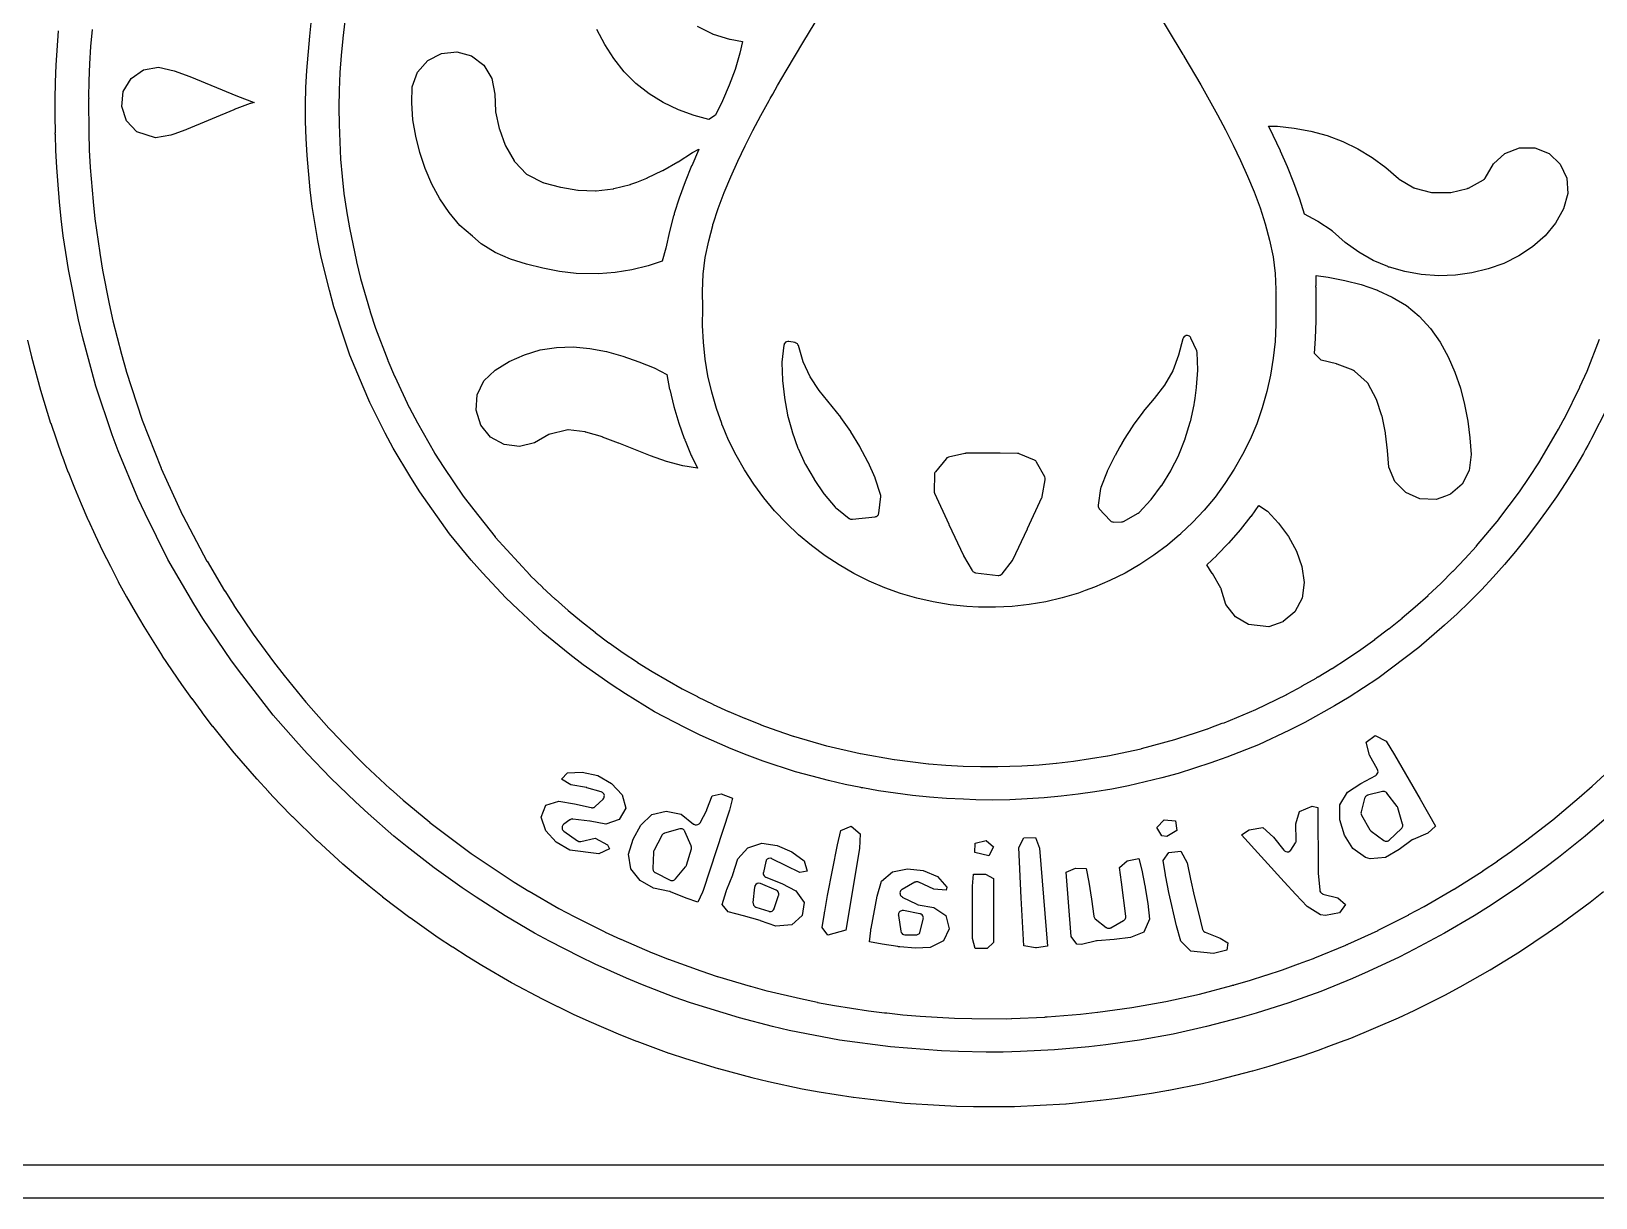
# Model space of a CAD drawing. Header units: millimetres. Extents: x 0 to 45, y 0 to 60.
# Drawn here: x 11.46 to 29.68, y 0 to 13.58 of the extents above; entities that cross this region are included whole.
import ezdxf

# ---------------------------------------------------------------- set-up
doc = ezdxf.new("R2010")
doc.units = ezdxf.units.MM

msp = doc.modelspace()

# ---------------------------------------------------------------- linework, layer by layer
at = {"layer": '16_copper'}
for points in [[(24.05, 14.668), (24.87, 13.308), (24.874, 13.304), (24.877, 13.299), (24.878, 13.298), (24.879, 13.296), (24.88, 13.292), (24.881, 13.29), (24.882, 13.288), (25.077, 12.953), (25.175, 12.779), (25.271, 12.604), (25.364, 12.429), (25.454, 12.251), (25.54, 12.072), (25.622, 11.891), (25.698, 11.708), (25.768, 11.522), (25.829, 11.334), (25.88, 11.144), (25.92, 10.951), (25.945, 10.757), (25.952, 10.572), (25.953, 10.565), (25.954, 10.561), (25.953, 10.554), (25.952, 10.551), (25.952, 10.55), (25.952, 10.55), (25.95, 10.362), (25.95, 10.362), (25.95, 10.361), (25.952, 10.162), (25.944, 9.966), (25.922, 9.77), (25.89, 9.575), (25.847, 9.383), (25.793, 9.193), (25.729, 9.007), (25.652, 8.826), (25.564, 8.65), (25.467, 8.478), (25.36, 8.313), (25.244, 8.153), (25.118, 8.002), (24.982, 7.859), (24.847, 7.731), (24.847, 7.731), (24.846, 7.73), (24.842, 7.723), (24.841, 7.723), (24.84, 7.723), (24.837, 7.72), (24.831, 7.717), (24.689, 7.596), (24.532, 7.478), (24.367, 7.369), (24.196, 7.271), (24.02, 7.183), (23.839, 7.105), (23.734, 7.066), (23.734, 7.066), (23.734, 7.066), (23.654, 7.037), (23.466, 6.981), (23.274, 6.936), (23.079, 6.903), (22.884, 6.882), (22.687, 6.873), (22.489, 6.875), (22.354, 6.881), (22.159, 6.902), (21.964, 6.935), (21.772, 6.978), (21.583, 7.034), (21.398, 7.1), (21.217, 7.178), (21.04, 7.266), (20.87, 7.365), (20.705, 7.473), (20.547, 7.591), (20.396, 7.716), (20.254, 7.853), (20.117, 7.996), (19.991, 8.147), (19.874, 8.306), (19.766, 8.471), (19.669, 8.642), (19.581, 8.818), (19.509, 8.99), (19.507, 8.993), (19.506, 8.995), (19.505, 8.996), (19.504, 8.998), (19.503, 8.999), (19.503, 9.001), (19.502, 9.005), (19.501, 9.007), (19.501, 9.01), (19.439, 9.186), (19.384, 9.375), (19.341, 9.567), (19.308, 9.761), (19.288, 9.957), (19.279, 10.154), (19.281, 10.353), (19.281, 10.353), (19.281, 10.354), (19.279, 10.553), (19.285, 10.749), (19.309, 10.944), (19.349, 11.136), (19.396, 11.316), (19.397, 11.322), (19.398, 11.327), (19.398, 11.328), (19.399, 11.33), (19.401, 11.334), (19.402, 11.335), (19.402, 11.337), (19.46, 11.515), (19.53, 11.7), (19.606, 11.883), (19.688, 12.064), (19.774, 12.244), (19.864, 12.421), (19.957, 12.597), (20.053, 12.772), (20.066, 12.795), (20.066, 12.795), (20.066, 12.795), (20.094, 12.845), (20.094, 12.845), (20.094, 12.845), (20.151, 12.945), (20.252, 13.118), (20.456, 13.461), (20.974, 14.316)], [(29.854, 4.469), (29.554, 4.207), (29.242, 3.959), (29.084, 3.839), (28.761, 3.605), (28.428, 3.387), (28.26, 3.281), (27.917, 3.078), (27.565, 2.891), (27.388, 2.8), (27.028, 2.631), (26.845, 2.553), (26.476, 2.402), (26.102, 2.267), (25.722, 2.147), (25.531, 2.092), (25.145, 1.991), (24.757, 1.905), (24.365, 1.835), (24.168, 1.806), (23.971, 1.779), (23.773, 1.756), (23.376, 1.72), (22.978, 1.701), (22.779, 1.695), (22.581, 1.694), (22.259, 1.7), (22.061, 1.708), (21.465, 1.755), (20.873, 1.835), (20.286, 1.948), (20.093, 1.994), (19.707, 2.092), (19.516, 2.15), (19.136, 2.269), (18.949, 2.336), (18.577, 2.478), (18.393, 2.555), (18.029, 2.717), (17.851, 2.803), (17.496, 2.986), (17.322, 3.081), (16.978, 3.281), (16.643, 3.497), (16.478, 3.608), (16.154, 3.84), (15.84, 4.085), (15.685, 4.21), (15.384, 4.471), (15.238, 4.606), (14.95, 4.882), (14.675, 5.169), (14.541, 5.316), (14.28, 5.617), (13.912, 6.089), (13.794, 6.248), (13.459, 6.743), (13.355, 6.912), (13.054, 7.428), (12.788, 7.964), (12.704, 8.143), (12.474, 8.695), (12.406, 8.881), (12.214, 9.447), (12.058, 10.025), (12.012, 10.217), (11.895, 10.804), (11.863, 11), (11.835, 11.197), (11.811, 11.395), (11.791, 11.593), (11.774, 11.791), (11.76, 11.99), (11.75, 12.189), (11.743, 12.376), (11.742, 12.381), (11.742, 12.385), (11.741, 12.388), (11.741, 12.389), (11.742, 12.393), (11.742, 12.396), (11.743, 12.4), (11.741, 12.587), (11.742, 12.786), (11.745, 12.985), (11.753, 13.184), (11.781, 13.582)], [(19.215, 13.637), (19.393, 13.546), (19.396, 13.545), (19.401, 13.542), (19.592, 13.484), (19.595, 13.484), (19.598, 13.483), (19.743, 13.457), (19.713, 13.321), (19.656, 13.133), (19.589, 12.948), (19.511, 12.767), (19.429, 12.601), (19.349, 12.549), (19.18, 12.596), (18.996, 12.663), (18.821, 12.747), (18.655, 12.849), (18.502, 12.968), (18.365, 13.105), (18.245, 13.258), (18.139, 13.422), (18.048, 13.596)], [(11.418, 9.983), (11.465, 9.789), (11.465, 9.788), (11.465, 9.787), (11.569, 9.401), (11.569, 9.4), (11.57, 9.399), (11.688, 9.017), (11.688, 9.016), (11.689, 9.015), (11.82, 8.638), (11.821, 8.637), (11.821, 8.637), (11.89, 8.449), (11.89, 8.449), (11.891, 8.448), (11.964, 8.262), (11.965, 8.262), (11.965, 8.262), (12.042, 8.077), (12.042, 8.077), (12.042, 8.076), (12.122, 7.893), (12.122, 7.893), (12.123, 7.892), (12.206, 7.71), (12.206, 7.71), (12.206, 7.71), (12.293, 7.529), (12.293, 7.529), (12.293, 7.528), (12.383, 7.35), (12.383, 7.349), (12.383, 7.349), (12.476, 7.171), (12.476, 7.171), (12.476, 7.17), (12.573, 6.995), (12.573, 6.995), (12.573, 6.995), (12.672, 6.821), (12.672, 6.821), (12.672, 6.82), (12.773, 6.648), (12.774, 6.647), (12.774, 6.647), (12.986, 6.307), (12.986, 6.306), (12.987, 6.305), (13.212, 5.975), (13.212, 5.974), (13.212, 5.973), (13.329, 5.811), (13.329, 5.811), (13.33, 5.811), (13.449, 5.65), (13.449, 5.65), (13.449, 5.649), (13.57, 5.49), (13.571, 5.49), (13.571, 5.489), (13.822, 5.178), (13.823, 5.177), (13.823, 5.176), (14.086, 4.875), (14.087, 4.874), (14.087, 4.874), (14.223, 4.727), (14.223, 4.726), (14.223, 4.726), (14.361, 4.581), (14.361, 4.581), (14.361, 4.58), (14.501, 4.437), (14.501, 4.437), (14.502, 4.436), (14.788, 4.157), (14.789, 4.156), (14.79, 4.156), (15.087, 3.888), (15.088, 3.888), (15.088, 3.887), (15.241, 3.758), (15.241, 3.758), (15.241, 3.757), (15.395, 3.63), (15.396, 3.63), (15.396, 3.629), (15.552, 3.504), (15.552, 3.504), (15.553, 3.503), (15.871, 3.261), (15.872, 3.26), (15.873, 3.26), (16.2, 3.03), (16.201, 3.03), (16.201, 3.03), (16.368, 2.919), (16.369, 2.919), (16.369, 2.919), (16.537, 2.811), (16.538, 2.811), (16.538, 2.811), (16.708, 2.705), (16.709, 2.705), (16.709, 2.705), (17.054, 2.503), (17.055, 2.503), (17.056, 2.502), (17.41, 2.314), (17.41, 2.314), (17.411, 2.314), (17.59, 2.225), (17.59, 2.225), (17.591, 2.224), (17.771, 2.138), (17.771, 2.138), (17.772, 2.138), (17.953, 2.054), (17.954, 2.054), (17.955, 2.053), (18.323, 1.897), (18.323, 1.896), (18.324, 1.896), (18.51, 1.823), (18.511, 1.823), (18.511, 1.823), (18.886, 1.684), (18.887, 1.684), (18.888, 1.683), (19.078, 1.622), (19.079, 1.622), (19.079, 1.622), (19.461, 1.502), (19.462, 1.502), (19.463, 1.502), (19.85, 1.4), (19.85, 1.4), (19.851, 1.4), (20.045, 1.352), (20.046, 1.352), (20.047, 1.352), (20.438, 1.269), (20.439, 1.269), (20.439, 1.269), (20.636, 1.234), (20.637, 1.234), (20.637, 1.233), (21.032, 1.17), (21.033, 1.17), (21.034, 1.169), (21.233, 1.146), (21.233, 1.146), (21.233, 1.146), (21.631, 1.102), (21.632, 1.102), (21.633, 1.102), (22.032, 1.077), (22.033, 1.077), (22.033, 1.077), (22.233, 1.066), (22.233, 1.066), (22.234, 1.066), (22.434, 1.062), (22.434, 1.062), (22.435, 1.061), (22.635, 1.06), (22.635, 1.06), (22.636, 1.06), (22.836, 1.061), (22.836, 1.061), (22.836, 1.061), (22.907, 1.063), (22.908, 1.063), (22.909, 1.063), (23.508, 1.094), (23.509, 1.094), (23.51, 1.094), (23.908, 1.134), (23.909, 1.134), (23.909, 1.134), (24.108, 1.157), (24.108, 1.157), (24.11, 1.157), (24.505, 1.217), (24.505, 1.217), (24.506, 1.217), (24.703, 1.25), (24.704, 1.251), (24.705, 1.251), (25.097, 1.33), (25.097, 1.331), (25.098, 1.331), (25.293, 1.376), (25.293, 1.376), (25.294, 1.376), (25.681, 1.475), (25.682, 1.476), (25.683, 1.476), (25.875, 1.532), (25.875, 1.532), (25.876, 1.532), (26.258, 1.651), (26.259, 1.652), (26.26, 1.652), (26.448, 1.719), (26.448, 1.719), (26.449, 1.719), (26.568, 1.763), (26.568, 1.763), (26.568, 1.763), (26.704, 1.813), (26.704, 1.813), (26.704, 1.813), (26.824, 1.857), (26.825, 1.858), (26.826, 1.858), (27.379, 2.093), (27.379, 2.094), (27.38, 2.094), (27.561, 2.179), (27.562, 2.179), (27.562, 2.179), (27.742, 2.267), (27.742, 2.268), (27.742, 2.268), (27.92, 2.359), (27.921, 2.359), (27.921, 2.359), (28.098, 2.453), (28.098, 2.454), (28.099, 2.454), (28.446, 2.652), (28.447, 2.653), (28.448, 2.653), (28.789, 2.863), (28.789, 2.863), (28.79, 2.863), (28.957, 2.974), (28.957, 2.974), (28.957, 2.974), (29.123, 3.086), (29.123, 3.086), (29.124, 3.086), (29.287, 3.201), (29.288, 3.202), (29.288, 3.202), (29.61, 3.44), (29.61, 3.441), (29.611, 3.441), (29.768, 3.566)]]:
    msp.add_lwpolyline(points, dxfattribs=at)
for points in [[(29.809, 9.193), (29.628, 8.838), (29.611, 8.807, 0.000106), (29.611, 8.807), (29.583, 8.757), (29.583, 8.757), (29.583, 8.757), (29.556, 8.707), (29.556, 8.707), (29.556, 8.707), (29.532, 8.664), (29.433, 8.492), (29.327, 8.324), (29.218, 8.158), (29.105, 7.994), (28.988, 7.834), (28.867, 7.675), (28.742, 7.521), (28.613, 7.37), (28.482, 7.221), (28.345, 7.077), (28.206, 6.934), (28.063, 6.797), (27.916, 6.664), (27.615, 6.404), (27.298, 6.163), (27.138, 6.045), (26.805, 5.828), (26.635, 5.725), (26.288, 5.53), (26.11, 5.443), (25.75, 5.273), (25.381, 5.127), (25.249, 5.08), (25.249, 5.08), (25.249, 5.08), (25.194, 5.06), (24.815, 4.939), (24.623, 4.889), (24.236, 4.795), (24.042, 4.757), (23.846, 4.725), (23.649, 4.697), (23.451, 4.674), (23.253, 4.655), (23.055, 4.642), (22.856, 4.633), (22.658, 4.629), (22.459, 4.631), (22.317, 4.637), (22.118, 4.647), (21.92, 4.663), (21.722, 4.681), (21.525, 4.707), (21.328, 4.736), (21.145, 4.769), (21.143, 4.769), (21.141, 4.77), (21.134, 4.769), (21.133, 4.769), (21.133, 4.77), (21.128, 4.771), (21.121, 4.773), (20.938, 4.81), (20.744, 4.855), (20.552, 4.905), (20.36, 4.957), (19.982, 5.081), (19.796, 5.151), (19.612, 5.224), (19.248, 5.384), (19.07, 5.473), (18.718, 5.657), (18.379, 5.865), (18.212, 5.972), (17.887, 6.202), (17.731, 6.324), (17.422, 6.575), (17.13, 6.845), (16.988, 6.983), (16.715, 7.273), (16.585, 7.422), (16.332, 7.729), (15.985, 8.215), (15.881, 8.383), (15.675, 8.724), (15.584, 8.9), (15.404, 9.255), (15.326, 9.437), (15.173, 9.805), (15.108, 9.992), (14.984, 10.37), (14.933, 10.562), (14.837, 10.948), (14.8, 11.143), (14.734, 11.536), (14.71, 11.732), (14.674, 12.129), (14.661, 12.327), (14.656, 12.526), (14.655, 12.724), (14.659, 12.923), (14.669, 13.121), (14.705, 13.518), (14.725, 13.715)], [(15.114, 13.695), (15.089, 13.496), (15.089, 13.495), (15.089, 13.494), (15.071, 13.295), (15.071, 13.295), (15.071, 13.295), (15.055, 13.095), (15.055, 13.094), (15.055, 13.093), (15.048, 12.893), (15.048, 12.893), (15.048, 12.892), (15.044, 12.692), (15.044, 12.692), (15.044, 12.691), (15.046, 12.491), (15.046, 12.49), (15.046, 12.49), (15.053, 12.29), (15.053, 12.289), (15.053, 12.289), (15.064, 12.089), (15.064, 12.088), (15.064, 12.087), (15.082, 11.888), (15.082, 11.888), (15.082, 11.887), (15.103, 11.689), (15.103, 11.688), (15.103, 11.687), (15.132, 11.489), (15.132, 11.488), (15.132, 11.487), (15.166, 11.29), (15.166, 11.29), (15.166, 11.288), (15.248, 10.897), (15.248, 10.896), (15.248, 10.895), (15.296, 10.701), (15.296, 10.7), (15.296, 10.699), (15.408, 10.315), (15.408, 10.314), (15.408, 10.313), (15.472, 10.123), (15.472, 10.123), (15.472, 10.122), (15.613, 9.747), (15.614, 9.746), (15.614, 9.745), (15.693, 9.561), (15.694, 9.561), (15.694, 9.56), (15.863, 9.198), (15.864, 9.197), (15.865, 9.195), (15.959, 9.019), (15.959, 9.018), (15.959, 9.018), (16.156, 8.67), (16.157, 8.668), (16.158, 8.667), (16.266, 8.499), (16.266, 8.499), (16.267, 8.498), (16.49, 8.166), (16.491, 8.165), (16.492, 8.164), (16.614, 8.005), (16.614, 8.005), (16.614, 8.005), (16.862, 7.691), (16.863, 7.69), (16.864, 7.688), (17.27, 7.246), (17.271, 7.246), (17.272, 7.244), (17.416, 7.105), (17.416, 7.104), (17.416, 7.104), (17.563, 6.968), (17.564, 6.968), (17.564, 6.967), (17.714, 6.835), (17.715, 6.835), (17.715, 6.834), (17.869, 6.706), (17.869, 6.706), (17.87, 6.705), (18.027, 6.581), (18.027, 6.581), (18.028, 6.58), (18.188, 6.46), (18.188, 6.46), (18.189, 6.459), (18.352, 6.344), (18.352, 6.343), (18.353, 6.343), (18.52, 6.232), (18.52, 6.232), (18.521, 6.231), (18.69, 6.125), (18.691, 6.124), (18.692, 6.124), (18.864, 6.023), (18.865, 6.023), (18.865, 6.023), (19.039, 5.925), (19.04, 5.925), (19.041, 5.924), (19.218, 5.832), (19.218, 5.831), (19.219, 5.831), (19.399, 5.743), (19.399, 5.743), (19.4, 5.742), (19.581, 5.659), (19.582, 5.659), (19.583, 5.658), (19.767, 5.58), (19.768, 5.58), (19.768, 5.58), (19.954, 5.506), (19.955, 5.506), (19.955, 5.505), (20.144, 5.438), (20.144, 5.438), (20.144, 5.438), (20.334, 5.373), (20.335, 5.373), (20.336, 5.372), (20.72, 5.261), (20.721, 5.261), (20.723, 5.26), (21.112, 5.169), (21.114, 5.169), (21.115, 5.169), (21.509, 5.099), (21.51, 5.099), (21.512, 5.099), (21.909, 5.051), (21.91, 5.051), (21.911, 5.051), (22.11, 5.034), (22.111, 5.035), (22.111, 5.034), (22.311, 5.024), (22.312, 5.024), (22.313, 5.024), (22.513, 5.019), (22.513, 5.019), (22.514, 5.019), (22.714, 5.019), (22.714, 5.019), (22.715, 5.019), (22.994, 5.027), (22.994, 5.027), (22.995, 5.027), (23.195, 5.039), (23.196, 5.039), (23.196, 5.039), (23.395, 5.057), (23.396, 5.057), (23.397, 5.057), (23.596, 5.083), (23.596, 5.083), (23.597, 5.083), (23.794, 5.112), (23.795, 5.112), (23.795, 5.112), (23.993, 5.144), (23.994, 5.144), (23.995, 5.144), (24.386, 5.226), (24.388, 5.227), (24.389, 5.227), (24.775, 5.332), (24.776, 5.333), (24.777, 5.333), (24.968, 5.394), (24.968, 5.394), (24.969, 5.394), (25.158, 5.459), (25.159, 5.459), (25.159, 5.459), (25.194, 5.472), (25.194, 5.472), (25.194, 5.472), (25.329, 5.522), (25.329, 5.522), (25.329, 5.522), (25.347, 5.529), (25.348, 5.529), (25.349, 5.529), (25.718, 5.683), (25.719, 5.684), (25.721, 5.684), (26.08, 5.859), (26.081, 5.86), (26.083, 5.86), (26.258, 5.956), (26.258, 5.957), (26.258, 5.957), (26.422, 6.049), (26.426, 6.053), (26.431, 6.056), (26.432, 6.057), (26.435, 6.058, 0.033689), (26.441, 6.061), (26.445, 6.062), (26.605, 6.159), (26.605, 6.16), (26.606, 6.16), (26.774, 6.269), (26.774, 6.269), (26.774, 6.269), (26.941, 6.38), (26.942, 6.381), (26.943, 6.381), (27.104, 6.499), (27.105, 6.499), (27.105, 6.5), (27.265, 6.62), (27.265, 6.621), (27.266, 6.621), (27.421, 6.747), (27.422, 6.747), (27.422, 6.748), (27.575, 6.877), (27.575, 6.878), (27.576, 6.878), (27.725, 7.011), (27.725, 7.012), (27.726, 7.012), (27.871, 7.15), (27.871, 7.15), (27.872, 7.15), (28.014, 7.291), (28.015, 7.292), (28.016, 7.292), (28.153, 7.438), (28.153, 7.438), (28.153, 7.438), (28.289, 7.585), (28.289, 7.586), (28.29, 7.587), (28.547, 7.894), (28.548, 7.895), (28.549, 7.896), (28.788, 8.216), (28.789, 8.217), (28.79, 8.218), (28.902, 8.384), (28.902, 8.384), (28.903, 8.384), (29.012, 8.552), (29.012, 8.553), (29.013, 8.554), (29.216, 8.899), (29.216, 8.899), (29.216, 8.899), (29.242, 8.945, 0.00006), (29.242, 8.945), (29.27, 8.995), (29.27, 8.995), (29.27, 8.995), (29.298, 9.045), (29.298, 9.045), (29.298, 9.045), (29.314, 9.074), (29.315, 9.075), (29.316, 9.076), (29.491, 9.436), (29.491, 9.437), (29.491, 9.437), (29.575, 9.619), (29.575, 9.62), (29.576, 9.621), (29.722, 9.994)], [(12.17, 13.599), (12.154, 13.4), (12.154, 13.399), (12.154, 13.399), (12.141, 13.199), (12.142, 13.199), (12.141, 13.198), (12.133, 12.999), (12.133, 12.998), (12.133, 12.997), (12.13, 12.81), (12.131, 12.804), (12.131, 12.798), (12.132, 12.797), (12.131, 12.794), (12.13, 12.791), (12.13, 12.788), (12.13, 12.784), (12.131, 12.396), (12.131, 12.396), (12.131, 12.395), (12.137, 12.195), (12.137, 12.194), (12.137, 12.193), (12.15, 11.994), (12.15, 11.993), (12.15, 11.993), (12.182, 11.594), (12.182, 11.594), (12.182, 11.593), (12.204, 11.394), (12.204, 11.393), (12.204, 11.392), (12.259, 10.996), (12.259, 10.996), (12.259, 10.995), (12.291, 10.798), (12.291, 10.797), (12.291, 10.796), (12.369, 10.403), (12.369, 10.403), (12.369, 10.403), (12.411, 10.207), (12.412, 10.206), (12.412, 10.205), (12.513, 9.818), (12.513, 9.818), (12.513, 9.818), (12.566, 9.625), (12.566, 9.624), (12.566, 9.622), (12.69, 9.242), (12.69, 9.242), (12.69, 9.242), (12.753, 9.052), (12.753, 9.051), (12.754, 9.049), (12.973, 8.49), (12.973, 8.489), (12.974, 8.488), (13.225, 7.943), (13.225, 7.942), (13.226, 7.94), (13.508, 7.41), (13.509, 7.41), (13.509, 7.408), (13.714, 7.065), (13.715, 7.065), (13.715, 7.064), (13.821, 6.895), (13.821, 6.894), (13.822, 6.893), (14.044, 6.561), (14.045, 6.56), (14.046, 6.559), (14.283, 6.237), (14.283, 6.237), (14.284, 6.236), (14.406, 6.078), (14.406, 6.077), (14.407, 6.077), (14.659, 5.767), (14.66, 5.766), (14.661, 5.765), (14.927, 5.467), (14.928, 5.466), (14.928, 5.466), (15.065, 5.32), (15.065, 5.32), (15.066, 5.319), (15.347, 5.034), (15.347, 5.033), (15.348, 5.032), (15.642, 4.761), (15.642, 4.76), (15.643, 4.76), (15.793, 4.628), (15.794, 4.628), (15.794, 4.627), (16.101, 4.37), (16.102, 4.37), (16.103, 4.369), (16.582, 4.007), (16.583, 4.007), (16.584, 4.006), (17.083, 3.673), (17.085, 3.672), (17.086, 3.672), (17.257, 3.569), (17.258, 3.569), (17.258, 3.569), (17.604, 3.368), (17.605, 3.367), (17.605, 3.367), (17.782, 3.274), (17.783, 3.274), (17.783, 3.273), (18.14, 3.093), (18.141, 3.093), (18.142, 3.092), (18.324, 3.009), (18.324, 3.009), (18.325, 3.008), (18.692, 2.85), (18.693, 2.85), (18.694, 2.85), (18.879, 2.776), (18.88, 2.776), (18.881, 2.775), (19.257, 2.64), (19.258, 2.64), (19.258, 2.639), (19.448, 2.576), (19.449, 2.575), (19.45, 2.575), (19.833, 2.462), (19.834, 2.462), (19.834, 2.462), (20.027, 2.409), (20.028, 2.408), (20.029, 2.408), (20.419, 2.319), (20.419, 2.319), (20.419, 2.319), (20.614, 2.275), (20.615, 2.275), (20.616, 2.274), (20.813, 2.238), (20.813, 2.238), (20.814, 2.238), (21.011, 2.205), (21.012, 2.205), (21.012, 2.205), (21.21, 2.176), (21.21, 2.176), (21.211, 2.176), (21.397, 2.153), (21.4, 2.153), (21.403, 2.152), (21.409, 2.153), (21.409, 2.153), (21.409, 2.153), (21.41, 2.153), (21.415, 2.152), (21.423, 2.15), (21.609, 2.13), (21.61, 2.13), (21.61, 2.13), (21.81, 2.113), (21.81, 2.113), (21.811, 2.113), (22.01, 2.1), (22.011, 2.1), (22.011, 2.1), (22.211, 2.09), (22.211, 2.09), (22.212, 2.09), (22.412, 2.084), (22.412, 2.084), (22.413, 2.084), (22.813, 2.083), (22.814, 2.083), (22.814, 2.083), (22.876, 2.084), (22.876, 2.084), (22.877, 2.084), (23.264, 2.102), (23.272, 2.104, 0.052278), (23.283, 2.105), (23.287, 2.104), (23.289, 2.104), (23.291, 2.104), (23.677, 2.136), (23.678, 2.137), (23.679, 2.137), (23.877, 2.159), (23.878, 2.159), (23.878, 2.159), (24.077, 2.185), (24.077, 2.185), (24.077, 2.185), (24.275, 2.214), (24.276, 2.214), (24.277, 2.214), (24.474, 2.248), (24.474, 2.248), (24.474, 2.248), (24.671, 2.284), (24.672, 2.284), (24.673, 2.284), (25.063, 2.37), (25.064, 2.37), (25.065, 2.37), (25.44, 2.469), (25.448, 2.472), (25.452, 2.474), (25.463, 2.475), (25.465, 2.476), (25.466, 2.476), (25.466, 2.476), (25.646, 2.529), (25.646, 2.529), (25.646, 2.53), (25.837, 2.589), (25.838, 2.589), (25.838, 2.589), (26.028, 2.653), (26.028, 2.653), (26.029, 2.653), (26.217, 2.721), (26.217, 2.721), (26.218, 2.721), (26.258, 2.736), (26.258, 2.736), (26.258, 2.736), (26.391, 2.786), (26.391, 2.786), (26.391, 2.786), (26.405, 2.791), (26.406, 2.792), (26.406, 2.792), (26.765, 2.939), (26.771, 2.942), (26.777, 2.946), (26.777, 2.946, 0.040521), (26.785, 2.948), (26.787, 2.949), (26.79, 2.95), (27.142, 3.112), (27.142, 3.112), (27.143, 3.113), (27.322, 3.202), (27.322, 3.202), (27.323, 3.202), (27.5, 3.294), (27.501, 3.294), (27.501, 3.295), (27.677, 3.389), (27.678, 3.39), (27.679, 3.39), (28.025, 3.59), (28.026, 3.59), (28.027, 3.591), (28.364, 3.806), (28.365, 3.806), (28.366, 3.807), (28.531, 3.919), (28.531, 3.919), (28.532, 3.92), (28.695, 4.035), (28.696, 4.035), (28.696, 4.035), (28.858, 4.152), (28.858, 4.153), (28.859, 4.153), (29.176, 4.398), (29.177, 4.398), (29.178, 4.399), (29.483, 4.657), (29.484, 4.657), (29.484, 4.658), (29.634, 4.789), (29.635, 4.79), (29.635, 4.79), (29.782, 4.926)]]:
    msp.add_lwpolyline(points, format="xyb", dxfattribs=at)
for points in [[(17.807, 10.759), (17.612, 10.782), (17.419, 10.818), (17.228, 10.866), (17.041, 10.924), (16.864, 11.003), (16.7, 11.103), (16.599, 11.19), (16.453, 11.318), (16.328, 11.466), (16.219, 11.628), (16.125, 11.799), (16.048, 11.978), (15.985, 12.164), (15.939, 12.354), (15.906, 12.547), (15.893, 12.742), (15.898, 12.931), (15.96, 13.102), (16.078, 13.237), (16.238, 13.319), (16.417, 13.339), (16.589, 13.29), (16.732, 13.181), (16.825, 13.027), (16.858, 12.844), (16.868, 12.648), (16.869, 12.644), (16.869, 12.64), (16.91, 12.444), (16.911, 12.441), (16.912, 12.437), (16.981, 12.25), (16.983, 12.247), (16.984, 12.242), (17.083, 12.069), (17.086, 12.065), (17.091, 12.059), (17.228, 11.915), (17.229, 11.915), (17.23, 11.914), (17.242, 11.905), (17.42, 11.816), (17.424, 11.815), (17.43, 11.813), (17.623, 11.762), (17.625, 11.762), (17.628, 11.761), (17.825, 11.728), (17.828, 11.728), (17.831, 11.727), (18.031, 11.72), (18.034, 11.72), (18.039, 11.72), (18.237, 11.743), (18.24, 11.744), (18.244, 11.745), (18.437, 11.795), (18.44, 11.796), (18.442, 11.796), (18.511, 11.822), (18.511, 11.822), (18.511, 11.822), (18.629, 11.867), (18.631, 11.868), (18.634, 11.869), (18.813, 11.956), (18.815, 11.957), (18.816, 11.958), (18.99, 12.056), (18.991, 12.057), (18.992, 12.057), (19.16, 12.164), (19.233, 12.205), (19.23, 12.191), (19.151, 12.012), (19.151, 12.011), (19.15, 12.011), (19.075, 11.825), (19.075, 11.825), (19.074, 11.824), (19.006, 11.635), (19.006, 11.635), (19.006, 11.634), (18.949, 11.455), (18.948, 11.448), (18.947, 11.442), (18.947, 11.441), (18.945, 11.438), (18.943, 11.435), (18.943, 11.432), (18.941, 11.429), (18.893, 11.248), (18.893, 11.246), (18.892, 11.245), (18.852, 11.051), (18.808, 10.899), (18.645, 10.847), (18.454, 10.8), (18.261, 10.769), (18.066, 10.754)], [(12.693, 12.407), (12.573, 12.535), (12.516, 12.7), (12.516, 12.701), (12.516, 12.701), (12.516, 12.702), (12.516, 12.703), (12.534, 12.877), (12.624, 13.029), (12.769, 13.129), (12.944, 13.159), (13.126, 13.117), (13.309, 13.049), (13.863, 12.82), (13.864, 12.82), (13.865, 12.82), (14.059, 12.749), (14.015, 12.736), (14.014, 12.735), (14.011, 12.735), (13.824, 12.665), (13.823, 12.664), (13.822, 12.664), (13.27, 12.433), (13.261, 12.43), (13.261, 12.43), (13.123, 12.38), (13.123, 12.38), (13.123, 12.38), (13.087, 12.367), (12.908, 12.337)], [(27.643, 10.745), (27.452, 10.779), (27.274, 10.831), (27.266, 10.832), (27.265, 10.832), (27.264, 10.833), (27.256, 10.837), (27.086, 10.909), (26.918, 11.005), (26.761, 11.12), (26.612, 11.251), (26.609, 11.252), (26.606, 11.255), (26.439, 11.364), (26.438, 11.365), (26.436, 11.366), (26.285, 11.449), (26.23, 11.621), (26.23, 11.621), (26.23, 11.622), (26.162, 11.811), (26.162, 11.811), (26.161, 11.812), (26.087, 11.998), (26.086, 11.998), (26.086, 11.999), (26.006, 12.183), (26.006, 12.183), (26.006, 12.184), (25.921, 12.365), (25.921, 12.365), (25.921, 12.366), (25.868, 12.473), (25.972, 12.473), (26.166, 12.45), (26.359, 12.414), (26.548, 12.363), (26.731, 12.295), (26.906, 12.21), (27.073, 12.109), (27.231, 11.993), (27.38, 11.862), (27.383, 11.86), (27.388, 11.857), (27.559, 11.756), (27.563, 11.755), (27.572, 11.751), (27.766, 11.702), (27.77, 11.702), (27.778, 11.7), (27.978, 11.701), (27.982, 11.702), (27.989, 11.702), (28.183, 11.747), (28.187, 11.749), (28.196, 11.752), (28.37, 11.848), (28.375, 11.852), (28.38, 11.855), (28.382, 11.858), (28.384, 11.859), (28.386, 11.863), (28.39, 11.867), (28.485, 12.033), (28.619, 12.156), (28.787, 12.221), (28.966, 12.22), (29.134, 12.153), (29.264, 12.03), (29.341, 11.867), (29.352, 11.687), (29.3, 11.509), (29.207, 11.344), (29.087, 11.195), (28.942, 11.069), (28.78, 10.962), (28.607, 10.875), (28.424, 10.81), (28.235, 10.765), (28.042, 10.737), (27.848, 10.73)], [(27.627, 8.133), (27.464, 8.207), (27.339, 8.337), (27.269, 8.504), (27.253, 8.696), (27.253, 8.696), (27.253, 8.697), (27.23, 8.896), (27.23, 8.898), (27.23, 8.901), (27.188, 9.096), (27.187, 9.099), (27.187, 9.102), (27.123, 9.291), (27.121, 9.294), (27.12, 9.299), (27.026, 9.475), (27.025, 9.476), (27.025, 9.477), (27.015, 9.488), (26.869, 9.621), (26.867, 9.622), (26.866, 9.623), (26.857, 9.629), (26.854, 9.63), (26.853, 9.63), (26.853, 9.631), (26.666, 9.702), (26.663, 9.702), (26.66, 9.704), (26.479, 9.747), (26.402, 9.825), (26.415, 10.001), (26.415, 10.003), (26.415, 10.004), (26.42, 10.204), (26.42, 10.204), (26.42, 10.205), (26.42, 10.593), (26.418, 10.6), (26.418, 10.604), (26.419, 10.609), (26.419, 10.611), (26.419, 10.613), (26.42, 10.616), (26.42, 10.616), (26.42, 10.617), (26.422, 10.735), (26.563, 10.715), (26.756, 10.676), (26.947, 10.628), (27.122, 10.567), (27.123, 10.567), (27.123, 10.566), (27.131, 10.565), (27.131, 10.565), (27.135, 10.563), (27.141, 10.559), (27.308, 10.482), (27.474, 10.383), (27.622, 10.26), (27.752, 10.117), (27.864, 9.958), (27.958, 9.788), (28.036, 9.608), (28.1, 9.423), (28.15, 9.233), (28.187, 9.04), (28.212, 8.844), (28.225, 8.651), (28.204, 8.466), (28.122, 8.306), (27.987, 8.187), (27.929, 8.166), (27.929, 8.166), (27.929, 8.166), (27.819, 8.125)], [(19.047, 8.518), (18.858, 8.569), (18.672, 8.634), (18.302, 8.783), (18.301, 8.783), (18.301, 8.783), (18.114, 8.854), (18.112, 8.854), (18.111, 8.855), (17.919, 8.912), (17.915, 8.912), (17.91, 8.914), (17.712, 8.936), (17.711, 8.936), (17.71, 8.936), (17.695, 8.935), (17.502, 8.889), (17.499, 8.887), (17.489, 8.884), (17.322, 8.787), (17.145, 8.743), (16.967, 8.767), (16.81, 8.854), (16.697, 8.993), (16.642, 9.165), (16.653, 9.344), (16.73, 9.507), (16.863, 9.634), (17.027, 9.733), (17.204, 9.812), (17.388, 9.868), (17.579, 9.897), (17.773, 9.903), (17.967, 9.885), (18.158, 9.848), (18.348, 9.795), (18.534, 9.73), (18.716, 9.658), (18.861, 9.581), (18.894, 9.408), (18.894, 9.407), (18.895, 9.406), (18.942, 9.211), (18.942, 9.21), (18.943, 9.209), (19, 9.017), (19, 9.016), (19.001, 9.014), (19.065, 8.838), (19.068, 8.833), (19.07, 8.828), (19.071, 8.826), (19.072, 8.824), (19.072, 8.821), (19.073, 8.817), (19.075, 8.813), (19.147, 8.64), (19.148, 8.639), (19.148, 8.637), (19.219, 8.491), (19.217, 8.49)], [(25.635, 6.67), (25.481, 6.761), (25.371, 6.903), (25.316, 7.085), (25.314, 7.089), (25.312, 7.096), (25.213, 7.264), (25.212, 7.264), (25.212, 7.265), (25.148, 7.368), (25.264, 7.476), (25.265, 7.477), (25.266, 7.477), (25.406, 7.621), (25.406, 7.622), (25.407, 7.622), (25.54, 7.773), (25.54, 7.774), (25.541, 7.775), (25.665, 7.931), (25.666, 7.933), (25.667, 7.934), (25.754, 8.057), (25.854, 7.992), (25.984, 7.852), (26.099, 7.696), (26.191, 7.527), (26.253, 7.347), (26.28, 7.161), (26.259, 6.979), (26.174, 6.821), (26.039, 6.706), (26.039, 6.705), (26.038, 6.704), (26.037, 6.703), (26.034, 6.703), (25.869, 6.645)], [(24.626, 4.211), (24.566, 4.31), (24.65, 4.4), (24.783, 4.388), (24.801, 4.275), (24.683, 4.206)], [(20.669, 3.145), (20.697, 3.31), (20.697, 3.31), (20.697, 3.311), (20.696, 3.319), (20.696, 3.32), (20.697, 3.321), (20.698, 3.325), (20.701, 3.333), (20.734, 3.518), (20.848, 4.106), (20.888, 4.274), (21.009, 4.323), (21.111, 4.235), (21.106, 4.065), (20.947, 3.113), (20.736, 3.055)], [(23.155, 2.909), (23.019, 2.931), (22.987, 3.489), (22.958, 4.075), (23.017, 4.188), (23.152, 4.191), (23.2, 4.07), (23.295, 2.928), (23.165, 2.909), (23.16, 2.907)], [(22.446, 4.018), (22.451, 4.126), (22.578, 4.158), (22.665, 4.083), (22.61, 3.981)], [(22.451, 2.902), (22.422, 3.018), (22.422, 3.2), (22.421, 3.207), (22.42, 3.212), (22.421, 3.219), (22.422, 3.223), (22.422, 3.224), (22.422, 3.225), (22.422, 3.626), (22.431, 3.765), (22.572, 3.765), (22.573, 3.765), (22.573, 3.765), (22.666, 3.716), (22.666, 2.969), (22.592, 2.902)]]:
    msp.add_lwpolyline(points, close=True, dxfattribs=at)
for points in [[(24.156, 7.865, 0.104926), (24.176, 7.87), (24.179, 7.872), (24.35, 7.967), (24.35, 7.967), (24.362, 7.976), (24.498, 8.122), (24.5, 8.125), (24.502, 8.127), (24.621, 8.288), (24.621, 8.289), (24.623, 8.291), (24.729, 8.461), (24.729, 8.463), (24.731, 8.464), (24.822, 8.642), (24.823, 8.644), (24.824, 8.647), (24.897, 8.833), (24.897, 8.835), (24.898, 8.837), (24.956, 9.028), (24.956, 9.03), (24.957, 9.032), (25, 9.227), (25, 9.229), (25.001, 9.231), (25.004, 9.256), (25.004, 9.256), (25.004, 9.256), (25.012, 9.306), (25.012, 9.306), (25.012, 9.306), (25.03, 9.429), (25.03, 9.431), (25.03, 9.433), (25.042, 9.632), (25.042, 9.634), (25.042, 9.637), (25.036, 9.837), (25.036, 9.839), (25.036, 9.841), (25.033, 9.85), (25.032, 9.854), (25.032, 9.855), (25.032, 9.856), (24.964, 10.005), (24.964, 10.006), (24.964, 10.007, 0.587281), (24.877, 10.012), (24.87, 9.997), (24.82, 9.807), (24.751, 9.626), (24.655, 9.459), (24.535, 9.304), (24.409, 9.15), (24.409, 9.149), (24.408, 9.148), (24.288, 8.988), (24.287, 8.986), (24.286, 8.985), (24.179, 8.816), (24.179, 8.815), (24.178, 8.813), (24.164, 8.789, 0.000121), (24.164, 8.788), (24.136, 8.739), (24.136, 8.738), (24.136, 8.738), (24.108, 8.688), (24.108, 8.688), (24.108, 8.688), (24.081, 8.639), (24.08, 8.639), (24.08, 8.638), (24.08, 8.638), (24.079, 8.637), (23.99, 8.458), (23.99, 8.456), (23.989, 8.454), (23.915, 8.268), (23.915, 8.263), (23.912, 8.256), (23.884, 8.06), (23.885, 8.054), (23.884, 8.049, 0.088731), (23.888, 8.032), (23.89, 8.029), (23.892, 8.026), (23.894, 8.023), (23.897, 8.019), (24.022, 7.881), (24.026, 7.878, 0.136662), (24.049, 7.866), (24.053, 7.865), (24.056, 7.865), (24.06, 7.864)], [(21.021, 7.896), (21.022, 7.896), (21.286, 7.926), (21.294, 7.928), (21.301, 7.93, 0.178878), (21.326, 7.954), (21.326, 7.955), (21.326, 7.956), (21.327, 7.96), (21.33, 7.969), (21.353, 8.163), (21.353, 8.166), (21.353, 8.169), (21.352, 8.176), (21.352, 8.18), (21.351, 8.182), (21.351, 8.184), (21.289, 8.374), (21.288, 8.376), (21.287, 8.379), (21.204, 8.561), (21.203, 8.562), (21.202, 8.564), (21.108, 8.74), (21.107, 8.741), (21.107, 8.742), (21.005, 8.914), (21.004, 8.915), (21.003, 8.917), (20.889, 9.081), (20.887, 9.082), (20.886, 9.084), (20.637, 9.394), (20.53, 9.555), (20.45, 9.73), (20.393, 9.918), (20.392, 9.92), (20.392, 9.922, 0.178874), (20.368, 9.948), (20.36, 9.951), (20.356, 9.952), (20.355, 9.952), (20.354, 9.953), (20.283, 9.965), (20.276, 9.965), (20.27, 9.966, 0.271932), (20.228, 9.937), (20.227, 9.934), (20.226, 9.933), (20.226, 9.928), (20.224, 9.922), (20.201, 9.724), (20.201, 9.721), (20.201, 9.716), (20.207, 9.517), (20.207, 9.515), (20.207, 9.513), (20.23, 9.314), (20.23, 9.312), (20.23, 9.31), (20.267, 9.114), (20.268, 9.112), (20.268, 9.11), (20.32, 8.917), (20.321, 8.915), (20.321, 8.913), (20.387, 8.725), (20.388, 8.723), (20.389, 8.72), (20.472, 8.539), (20.474, 8.537), (20.475, 8.534), (20.576, 8.362), (20.577, 8.36), (20.577, 8.359), (20.69, 8.193), (20.692, 8.192), (20.693, 8.189), (20.822, 8.037), (20.826, 8.034), (20.83, 8.03), (20.859, 8.006), (20.859, 8.006), (20.859, 8.006), (20.923, 7.956), (20.923, 7.956), (20.923, 7.956), (20.986, 7.907), (20.989, 7.905), (20.991, 7.903, 0.088724), (21.007, 7.897), (21.014, 7.897), (21.019, 7.896)], [(22.728, 7.244), (22.737, 7.245, 0.090653), (22.753, 7.252), (22.764, 7.262), (22.885, 7.416), (22.887, 7.42), (22.891, 7.425), (23.061, 7.787), (23.061, 7.787), (23.061, 7.788), (23.229, 8.151), (23.23, 8.155), (23.233, 8.163), (23.266, 8.356), (23.266, 8.356), (23.266, 8.357, 0.088748), (23.266, 8.374), (23.261, 8.389), (23.167, 8.561), (23.167, 8.561), (23.167, 8.562, 0.088742), (23.156, 8.575), (23.143, 8.583), (22.962, 8.66), (22.96, 8.66), (22.959, 8.661), (22.949, 8.662), (22.945, 8.663), (22.944, 8.663), (22.943, 8.663), (22.743, 8.665), (22.743, 8.665), (22.743, 8.665), (22.343, 8.665), (22.338, 8.664), (22.332, 8.663), (22.14, 8.619), (22.14, 8.619), (22.14, 8.619, 0.087696), (22.124, 8.612), (22.124, 8.612), (22.124, 8.612), (22.123, 8.611), (22.112, 8.602), (21.988, 8.45), (21.988, 8.449), (21.988, 8.449, 0.088732), (21.98, 8.434), (21.977, 8.419), (21.974, 8.223), (21.974, 8.219), (21.974, 8.216), (21.976, 8.21), (21.977, 8.205), (21.978, 8.204), (21.978, 8.201), (22.146, 7.838), (22.146, 7.838), (22.146, 7.837), (22.315, 7.475), (22.316, 7.473), (22.317, 7.471), (22.418, 7.3), (22.422, 7.295), (22.426, 7.29, 0.088739), (22.44, 7.28), (22.443, 7.279), (22.445, 7.278), (22.449, 7.277), (22.455, 7.275), (22.719, 7.244), (22.719, 7.244), (22.719, 7.244)], [(26.994, 3.96), (26.849, 4.066), (26.751, 4.22), (26.697, 4.397), (26.698, 4.574), (26.785, 4.72), (26.943, 4.82), (27.116, 4.916), (27.12, 4.919), (27.124, 4.922, 0.271946), (27.141, 4.97), (27.139, 4.974, 0.033835), (27.137, 4.98), (27.135, 4.984), (27.042, 5.152), (27.005, 5.303), (27.11, 5.381), (27.236, 5.313), (27.335, 5.155), (27.634, 4.637), (27.812, 4.323), (27.723, 4.242), (27.55, 4.171), (27.546, 4.168), (27.539, 4.165), (27.388, 4.053), (27.227, 3.961), (27.05, 3.945)], [(17.732, 4.046), (17.575, 4.137), (17.452, 4.27), (17.397, 4.429), (17.452, 4.569), (17.604, 4.617), (17.788, 4.586), (17.98, 4.54), (17.989, 4.539), (17.997, 4.539, 0.088742), (18.014, 4.543), (18.014, 4.544), (18.015, 4.544), (18.018, 4.546), (18.026, 4.552), (18.119, 4.639), (18.119, 4.64), (18.12, 4.64, 0.473882), (18.112, 4.717), (18.098, 4.724), (17.932, 4.772), (17.93, 4.773), (17.927, 4.774), (17.746, 4.805), (17.637, 4.87), (17.706, 4.945), (17.878, 4.954), (18.058, 4.915), (18.217, 4.821), (18.34, 4.69), (18.386, 4.535), (18.308, 4.401), (18.153, 4.349), (17.969, 4.382), (17.968, 4.382), (17.967, 4.382), (17.768, 4.407), (17.766, 4.407), (17.764, 4.408, 0.088742), (17.747, 4.405), (17.739, 4.401), (17.735, 4.4), (17.734, 4.399), (17.733, 4.398), (17.662, 4.347), (17.659, 4.344, 0.424408), (17.655, 4.273), (17.657, 4.27), (17.66, 4.269), (17.662, 4.266), (17.822, 4.154), (17.826, 4.152, 0.110079), (17.846, 4.145), (17.851, 4.145), (17.855, 4.145), (17.858, 4.146), (17.861, 4.146), (18.028, 4.183), (18.173, 4.108), (18.193, 4.062), (18.072, 4.002)], [(19.087, 3.486), (18.904, 3.562), (18.9, 3.563), (18.894, 3.565), (18.707, 3.603), (18.552, 3.691), (18.442, 3.829), (18.416, 3.998), (18.416, 3.999), (18.416, 4), (18.469, 4.173), (18.559, 4.337), (18.688, 4.459), (18.856, 4.5), (19.027, 4.464), (19.174, 4.349), (19.174, 4.348), (19.175, 4.348, 0.369591), (19.239, 4.352), (19.249, 4.365), (19.327, 4.511), (19.328, 4.514), (19.329, 4.517), (19.391, 4.678), (19.496, 4.7), (19.627, 4.651), (19.59, 4.511), (19.283, 3.574), (19.283, 3.572), (19.282, 3.571), (19.282, 3.565), (19.281, 3.564), (19.279, 3.56), (19.278, 3.558), (19.277, 3.557), (19.277, 3.557), (19.276, 3.556), (19.223, 3.44)], [(26.472, 3.294), (26.317, 3.388), (26.184, 3.528), (26.049, 3.675), (25.553, 4.225), (25.641, 4.28), (25.799, 4.309), (25.925, 4.198), (26.046, 4.044), (26.049, 4.042), (26.052, 4.038, 0.369582), (26.117, 4.036), (26.12, 4.04), (26.124, 4.043), (26.125, 4.045), (26.127, 4.047), (26.182, 4.13), (26.185, 4.137), (26.188, 4.144), (26.189, 4.145), (26.189, 4.146), (26.189, 4.151), (26.19, 4.159), (26.185, 4.351), (26.226, 4.496), (26.374, 4.556), (26.442, 4.541), (26.445, 3.78), (26.445, 3.778), (26.445, 3.776), (26.464, 3.579), (26.465, 3.574), (26.466, 3.568, 0.125766), (26.479, 3.547), (26.483, 3.544), (26.484, 3.544), (26.484, 3.544), (26.484, 3.544, 0.073916), (26.497, 3.537), (26.498, 3.536), (26.5, 3.535), (26.5, 3.535), (26.501, 3.535), (26.673, 3.491), (26.764, 3.414), (26.695, 3.315), (26.53, 3.284)], [(27.242, 4.15), (27.242, 4.15, 0.088739), (27.259, 4.154), (27.272, 4.163), (27.414, 4.298), (27.416, 4.299), (27.417, 4.301, 0.178889), (27.43, 4.333), (27.429, 4.342), (27.429, 4.346), (27.428, 4.347), (27.428, 4.348), (27.374, 4.537), (27.373, 4.538), (27.373, 4.54), (27.367, 4.55), (27.366, 4.553), (27.366, 4.553), (27.365, 4.553), (27.246, 4.71), (27.243, 4.713), (27.241, 4.716, 0.178881), (27.209, 4.73), (27.204, 4.73), (27.2, 4.73), (27.197, 4.729), (27.194, 4.729), (27.021, 4.684), (27.02, 4.683), (27.019, 4.683, 0.178884), (26.991, 4.662), (26.985, 4.648), (26.985, 4.648), (26.985, 4.648), (26.985, 4.648), (26.945, 4.492), (26.945, 4.489), (26.944, 4.486, 0.088745), (26.944, 4.469), (26.947, 4.461), (26.948, 4.457), (26.949, 4.456), (26.95, 4.454), (27.048, 4.28), (27.05, 4.278), (27.051, 4.275), (27.057, 4.27), (27.059, 4.267), (27.061, 4.266), (27.062, 4.265), (27.208, 4.159), (27.209, 4.159), (27.209, 4.159, 0.175733), (27.242, 4.15)], [(18.926, 3.692), (18.935, 3.693, 0.088747), (18.951, 3.699), (18.951, 3.7), (18.952, 3.7), (18.954, 3.702), (18.962, 3.71), (19.08, 3.852), (19.081, 3.854), (19.083, 3.855), (19.087, 3.864), (19.089, 3.868), (19.089, 3.868), (19.089, 3.869), (19.148, 4.06), (19.148, 4.061), (19.149, 4.062, 0.08873), (19.15, 4.08), (19.147, 4.093), (19.146, 4.094), (19.146, 4.094), (19.146, 4.095), (19.072, 4.263), (19.072, 4.265), (19.071, 4.266), (19.07, 4.267), (19.07, 4.268), (19.07, 4.268), (19.067, 4.272), (19.063, 4.278, 0.193721), (19.029, 4.293), (19.017, 4.292), (19.014, 4.292), (19.014, 4.292), (19.013, 4.292), (18.833, 4.242), (18.83, 4.24), (18.826, 4.239, 0.088736), (18.811, 4.229), (18.808, 4.224), (18.805, 4.221), (18.804, 4.219), (18.802, 4.216), (18.711, 4.039), (18.709, 4.036), (18.708, 4.033), (18.707, 4.026), (18.705, 4.022), (18.705, 4.02), (18.705, 4.017), (18.699, 3.831), (18.7, 3.828), (18.7, 3.825, 0.178891), (18.714, 3.794), (18.72, 3.79), (18.724, 3.787), (18.725, 3.786), (18.727, 3.785), (18.901, 3.697), (18.909, 3.694), (18.917, 3.692, 0.005574), (18.918, 3.692)], [(19.951, 3.224), (19.95, 3.225), (19.948, 3.225), (19.756, 3.281), (19.756, 3.281), (19.755, 3.281), (19.577, 3.329), (19.507, 3.413), (19.554, 3.566), (19.554, 3.567), (19.555, 3.568), (19.555, 3.575), (19.555, 3.575), (19.557, 3.579), (19.561, 3.586), (19.631, 3.759), (19.631, 3.761), (19.632, 3.763), (19.69, 3.943), (19.804, 4.073), (19.968, 4.126), (20.147, 4.101), (20.319, 4.027), (20.459, 3.922), (20.494, 3.802), (20.41, 3.786), (20.25, 3.863), (20.086, 3.946), (20.084, 3.947), (20.082, 3.948, 0.369588), (20.02, 3.927), (20.017, 3.919), (20.015, 3.915), (20.015, 3.914), (20.015, 3.913), (19.986, 3.787), (19.985, 3.785), (19.985, 3.784, 0.271942), (20.003, 3.737), (20.014, 3.731), (20.016, 3.729), (20.016, 3.729), (20.016, 3.729), (20.2, 3.658), (20.363, 3.571), (20.46, 3.438), (20.438, 3.283), (20.317, 3.175), (20.129, 3.16)], [(24.961, 2.868), (24.845, 2.986), (24.794, 3.164), (24.708, 3.553), (24.67, 3.736), (24.667, 3.743), (24.666, 3.746), (24.666, 3.758), (24.642, 3.924), (24.708, 4.019), (24.847, 4.032), (24.918, 3.897), (24.958, 3.708), (24.958, 3.708), (24.958, 3.707), (25.003, 3.512), (25.003, 3.512), (25.003, 3.512), (25.05, 3.317), (25.05, 3.317), (25.05, 3.316), (25.1, 3.123), (25.103, 3.116), (25.106, 3.11, 0.088725), (25.117, 3.096), (25.119, 3.095), (25.12, 3.094), (25.124, 3.092), (25.131, 3.089), (25.303, 3.022), (25.395, 2.965), (25.38, 2.882), (25.226, 2.843)], [(21.576, 2.921, 0.022122), (21.572, 2.921), (21.565, 2.92), (21.564, 2.921), (21.56, 2.921), (21.553, 2.923), (21.369, 2.95), (21.22, 2.978), (21.235, 3.11), (21.235, 3.115), (21.236, 3.119), (21.235, 3.121), (21.236, 3.125), (21.238, 3.129), (21.238, 3.13), (21.239, 3.132), (21.309, 3.51), (21.36, 3.684), (21.488, 3.794), (21.663, 3.829), (21.846, 3.808), (22.012, 3.737), (22.12, 3.616), (22.113, 3.578), (21.97, 3.593), (21.796, 3.672), (21.79, 3.674), (21.783, 3.676, 0.088723), (21.766, 3.676), (21.763, 3.675), (21.762, 3.675), (21.758, 3.673), (21.751, 3.671), (21.602, 3.588), (21.6, 3.587), (21.598, 3.586, 0.473848), (21.591, 3.509), (21.598, 3.504), (21.601, 3.501), (21.602, 3.501), (21.603, 3.5), (21.773, 3.415), (21.776, 3.414), (21.787, 3.41), (21.972, 3.378), (22.11, 3.284), (22.148, 3.129), (22.081, 2.988), (21.927, 2.914), (21.758, 2.903)], [(23.634, 2.951), (23.57, 3.041), (23.511, 3.789), (23.621, 3.836), (23.745, 3.83), (23.773, 3.672), (23.805, 3.475), (23.832, 3.278), (23.832, 3.275), (23.833, 3.272, 0.08873), (23.84, 3.256), (23.845, 3.251), (23.848, 3.247), (23.849, 3.247), (23.85, 3.245), (23.977, 3.147), (23.981, 3.145), (23.984, 3.143, 0.178872), (24.018, 3.137), (24.023, 3.139), (24.027, 3.14), (24.029, 3.142), (24.032, 3.143), (24.18, 3.226), (24.184, 3.228, 0.201217), (24.205, 3.26), (24.205, 3.266), (24.206, 3.269), (24.205, 3.272), (24.205, 3.276), (24.154, 3.672), (24.133, 3.844), (24.22, 3.92), (24.356, 3.948), (24.393, 3.814), (24.426, 3.631), (24.429, 3.624), (24.43, 3.62), (24.43, 3.611), (24.43, 3.608), (24.43, 3.607), (24.43, 3.607), (24.463, 3.424), (24.482, 3.241), (24.415, 3.092), (24.259, 3.027), (24.068, 3.007), (23.871, 2.99), (23.868, 2.989), (23.863, 2.989), (23.689, 2.946)], [(20.072, 3.332), (20.077, 3.333, 0.237317), (20.111, 3.362), (20.112, 3.366), (20.163, 3.518), (20.164, 3.521), (20.165, 3.524, 0.27193), (20.149, 3.572), (20.142, 3.576), (20.139, 3.578), (20.137, 3.579), (20.135, 3.58), (19.953, 3.657), (19.95, 3.658), (19.947, 3.659, 0.369592), (19.888, 3.631), (19.886, 3.625), (19.885, 3.621), (19.885, 3.619), (19.884, 3.616), (19.865, 3.436), (19.866, 3.428), (19.866, 3.428), (19.866, 3.421), (19.866, 3.421), (19.866, 3.419, 0.00335), (19.866, 3.419), (19.87, 3.411), (19.871, 3.408), (19.872, 3.405), (19.872, 3.405), (19.873, 3.403, 0.092109), (19.886, 3.39), (19.888, 3.389), (19.899, 3.383), (20.049, 3.334), (20.054, 3.333), (20.059, 3.332, 0.039536), (20.067, 3.331)], [(21.772, 3.061), (21.78, 3.062, 0.178896), (21.807, 3.084), (21.808, 3.085), (21.808, 3.085), (21.809, 3.089), (21.813, 3.098), (21.848, 3.244), (21.848, 3.25), (21.849, 3.256, 0.271936), (21.823, 3.3), (21.82, 3.301), (21.818, 3.302), (21.814, 3.303), (21.809, 3.305), (21.617, 3.342), (21.612, 3.343, 0.424086), (21.558, 3.297), (21.557, 3.293), (21.558, 3.29), (21.558, 3.286), (21.585, 3.103), (21.585, 3.102), (21.585, 3.101, 0.27193), (21.619, 3.063), (21.633, 3.061), (21.634, 3.06, 0.000687), (21.634, 3.06), (21.764, 3.06)]]:
    msp.add_lwpolyline(points, format="xyb", close=True, dxfattribs=at)
at = {"layer": '1_copper'}
msp.add_lwpolyline([(8, 0.381), (37, 0.381)], dxfattribs=at)
at = {"layer": 'outline'}
msp.add_lwpolyline([(0, 52), (0, 8), (0, 8), (0.03, 7.303), (0.122, 6.611), (0.273, 5.929), (0.482, 5.264), (0.75, 4.619), (1.072, 4), (1.447, 3.411), (1.872, 2.858), (2.343, 2.343), (2.858, 1.872), (3.411, 1.447), (4, 1.072), (4.619, 0.75), (5.264, 0.482), (5.929, 0.273), (6.611, 0.122), (7.303, 0.03), (8, 0), (37, 0)], dxfattribs=at)

doc.saveas('drawing.dxf')
